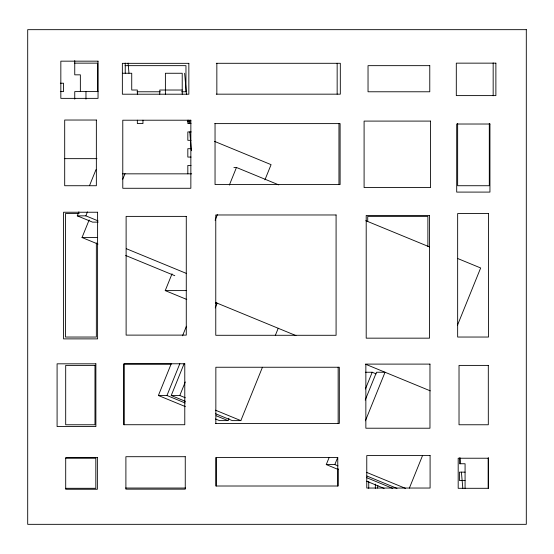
<?xml version="1.0" encoding="UTF-8"?>
<svg xmlns="http://www.w3.org/2000/svg" width="554" height="554" viewBox="0 0 554 554"><rect width="100%" height="100%" fill="white"/><g stroke="black" fill="none" stroke-linecap="round" stroke-linejoin="round"><path stroke-width="0.83" d="M377.599 488.06L377.821 485.546M98.162 222.133L92.546 222.133L77.283 215.852L78.897 211.877M89.526 185.604L95.967 169.683M77.283 215.852L85.849 215.852L87.456 211.877M97.996 244.092L82.034 237.528L89.152 219.938M122.78 179.164L125.045 173.568M186.781 299.465L165.237 290.601L172.031 273.808M215.118 220.243L217.383 214.647M229.349 185.071L236.468 167.481L278.766 184.884M185.348 406.594L158.389 395.501L171.276 363.659M182.55 335.793L186.414 326.244M158.389 395.501L166.955 395.501L179.842 363.659M185.507 401.373L171.234 395.501L184.122 363.659M264.937 179.842L271.079 164.649L214.426 141.332M171.234 395.501L179.801 395.501L185.278 381.969M215.236 307.934L217.168 303.163L215.458 303.163M215.471 418.99L219.439 420.618L227.999 420.618L228.968 418.235M215.631 413.769L232.285 420.618L240.845 420.618L262.43 367.288M275.317 335.447L278.212 328.28M338.162 469.48L326.271 464.584L329.166 457.417M326.271 464.584L334.831 464.584L337.732 457.417M365.439 388.963L372.205 372.246L376.166 373.874M365.211 400.106L376.485 372.246L385.044 372.246L365.398 420.805M457.362 325.53L480.657 267.97L457.514 258.441M409.371 488.116L422.577 455.478M74.471 63.149L97.698 63.149L97.698 91.334M216.275 63.295L340.315 63.295L340.315 94.166L216.275 94.166M125.079 65.656L185.964 65.656L185.964 91.777L181.677 91.777M122.476 73.26L131.734 73.26L131.734 90.018L137.344 90.018L137.344 94.208M60.324 83.218L63.53 83.218L63.53 91.597L60.324 91.597M182.218 90.018L159.781 90.018L159.781 94.208M98.051 91.597L74.748 91.597L74.748 99.138M137.087 91.777L160.238 91.777M187.314 121.091L189.904 121.091L189.904 123.687M191.033 123.549L187.827 123.549L187.827 120.197M214.758 123.611L340.108 123.611L340.108 184.558L215.042 184.558L215.042 123.611M191.234 131.928L187.827 131.928L187.827 140.314L191.033 140.314M191.033 148.694L187.827 148.694L187.827 157.073L191.033 157.073M64.333 158.652L96.957 158.652M191.033 165.459L187.827 165.459L187.827 173.838M233.899 167.481L236.468 167.481M122.573 173.838L191.719 173.838M79.201 213.56L65.483 213.56L65.483 337.04L96.348 337.04L96.348 242.922M82.034 237.528L97.449 237.528M165.237 290.601L186.643 290.601M171.048 364.103L124.034 364.103L124.034 424.8M365.349 372.246L372.205 372.246M215.527 423.443L339.332 423.443L339.332 367.247L215.852 367.247L215.852 423.443M65.732 458.227L95.814 458.227L95.814 488.303L65.732 488.303M465.076 472.14L459.467 472.14L459.467 480.519L465.076 480.519M125.62 488.039L185.521 488.039M365.744 220.679L429.585 246.952M85.849 215.852L98.058 220.88M126.291 248.691L186.144 273.323M125.64 255.47L174.794 275.698M215.374 302.422L295.968 335.586M365.398 364.158L430.236 390.84M179.801 395.501L185.348 397.786M215.478 410.182L240.845 420.618M366.706 472.417L405.556 488.399M366.866 476.004L396.989 488.399M166.955 395.501L185.188 403M216.108 415.729L227.999 420.618M334.831 464.584L338.002 465.886M366.547 477.631L392.71 488.399M366.7 481.225L384.144 488.399M460.159 457.888L460.672 463.753M461.406 472.14L462.832 488.386M184.634 73.26L186.469 94.208M188.741 120.197L189.032 123.549M189.766 131.928L191.414 150.743M128.092 63.101L128.971 73.156M493.164 62.893L493.164 95.766M489.307 123.487L489.307 185.728L457.646 185.728L457.646 123.487M488.296 457.604L488.296 488.406M465.076 488.386L465.076 463.753L459.467 463.753L459.467 457.888M427.882 246.502L427.882 216.385L367.724 216.385L367.724 221.552M375.328 484.113L375.328 488.386M368.742 481.474L368.742 488.303M338.958 123.611L338.958 184.558M338.148 367.247L338.148 423.443M338.127 468.739L338.127 486.01L215.873 486.01L215.873 457.514L337.767 457.514L337.767 486.01M337.157 63.295L337.157 94.166M216.843 63.295L216.843 94.166M216.233 457.514L216.233 486.01M182.218 94.208L182.218 73.26L165.39 73.26L165.39 94.208M142.953 120.197L142.953 123.549L137.344 123.549L137.344 120.197M125.232 63.101L125.232 73.156M85.967 91.597L85.967 99.138M80.358 91.597L80.358 74.832L74.748 74.832L74.748 60.58M526.3 29.667L27.7 29.667L27.7 524.333L526.3 524.333L526.3 29.667M98.037 61.162L60.836 61.162L60.836 98.363L98.037 98.363L98.037 61.162M495.878 63.149L456.302 63.149L456.302 95.607L495.878 95.607L495.878 63.149M188.845 63.336L122.358 63.336L122.358 94.208L188.845 94.208L188.845 63.336M429.772 65.656L368.036 65.656L368.036 91.777L429.772 91.777L429.772 65.656M96.354 120.031L64.693 120.031L64.693 185.728L96.354 185.728L96.354 120.031M190.853 120.211L122.78 120.211L122.78 188.277L190.853 188.277L190.853 120.211M430.583 121.091L364.096 121.091L364.096 187.584L430.583 187.584L430.583 121.091M489.944 124.02L456.697 124.02L456.697 192.093L489.944 192.093L489.944 124.02M97.601 212.237L63.565 212.237L63.565 338.882L97.601 338.882L97.601 212.237M488.517 213.56L457.652 213.56L457.652 337.04L488.517 337.04L488.517 213.56M336.084 214.973L215.769 214.973L215.769 335.288L336.084 335.288L336.084 214.973M429.523 215.471L366.201 215.471L366.201 338.162L429.523 338.162L429.523 215.471M186.276 216.385L126.118 216.385L126.118 335.115L186.276 335.115L186.276 216.385M95.877 363.819L57.09 363.819L57.09 426.573L95.877 426.573L95.877 363.819M184.78 363.777L123.833 363.777L123.833 424.724L184.78 424.724L184.78 363.777M429.966 364.103L365.855 364.103L365.855 428.214L429.966 428.214L429.966 364.103M94.976 365.398L65.691 365.398L65.691 424.766L94.976 424.766L94.976 365.398M488.309 365.398L459.024 365.398L459.024 424.766L488.309 424.766L488.309 365.398M430.091 455.589L366.769 455.589L366.769 488.039L430.091 488.039L430.091 455.589M185.258 456.704L125.897 456.704L125.897 489.161L185.258 489.161L185.258 456.704M97.365 457.604L65.704 457.604L65.704 489.265L97.365 489.265L97.365 457.604M488.268 458.227L458.186 458.227L458.186 488.303L488.268 488.303L488.268 458.227"/></g></svg>
